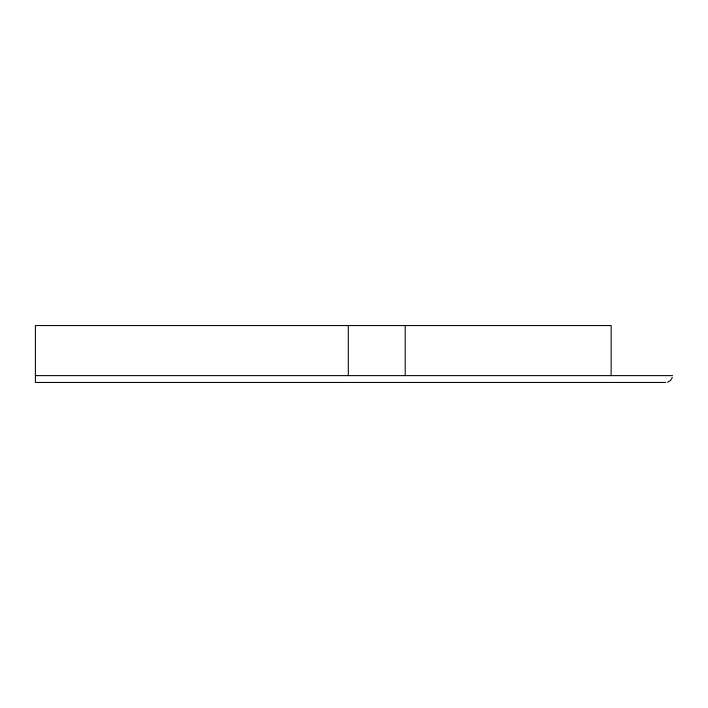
<?xml version="1.0" encoding="UTF-8"?>
<svg xmlns="http://www.w3.org/2000/svg" width="708" height="708" viewBox="0 0 708 708"><rect width="100%" height="100%" fill="white"/><g stroke="black" fill="none" stroke-linecap="round" stroke-linejoin="round"><path stroke-width="1.06" d="M672.37 377.391L670.6 380.444L667.538 382.214M35.4 375.621L672.6 375.621M665.777 382.444L35.4 382.444L35.4 325.556L611.154 325.556L611.154 375.621M405.206 325.556L405.206 375.621M348.309 325.556L348.309 375.621"/></g></svg>
